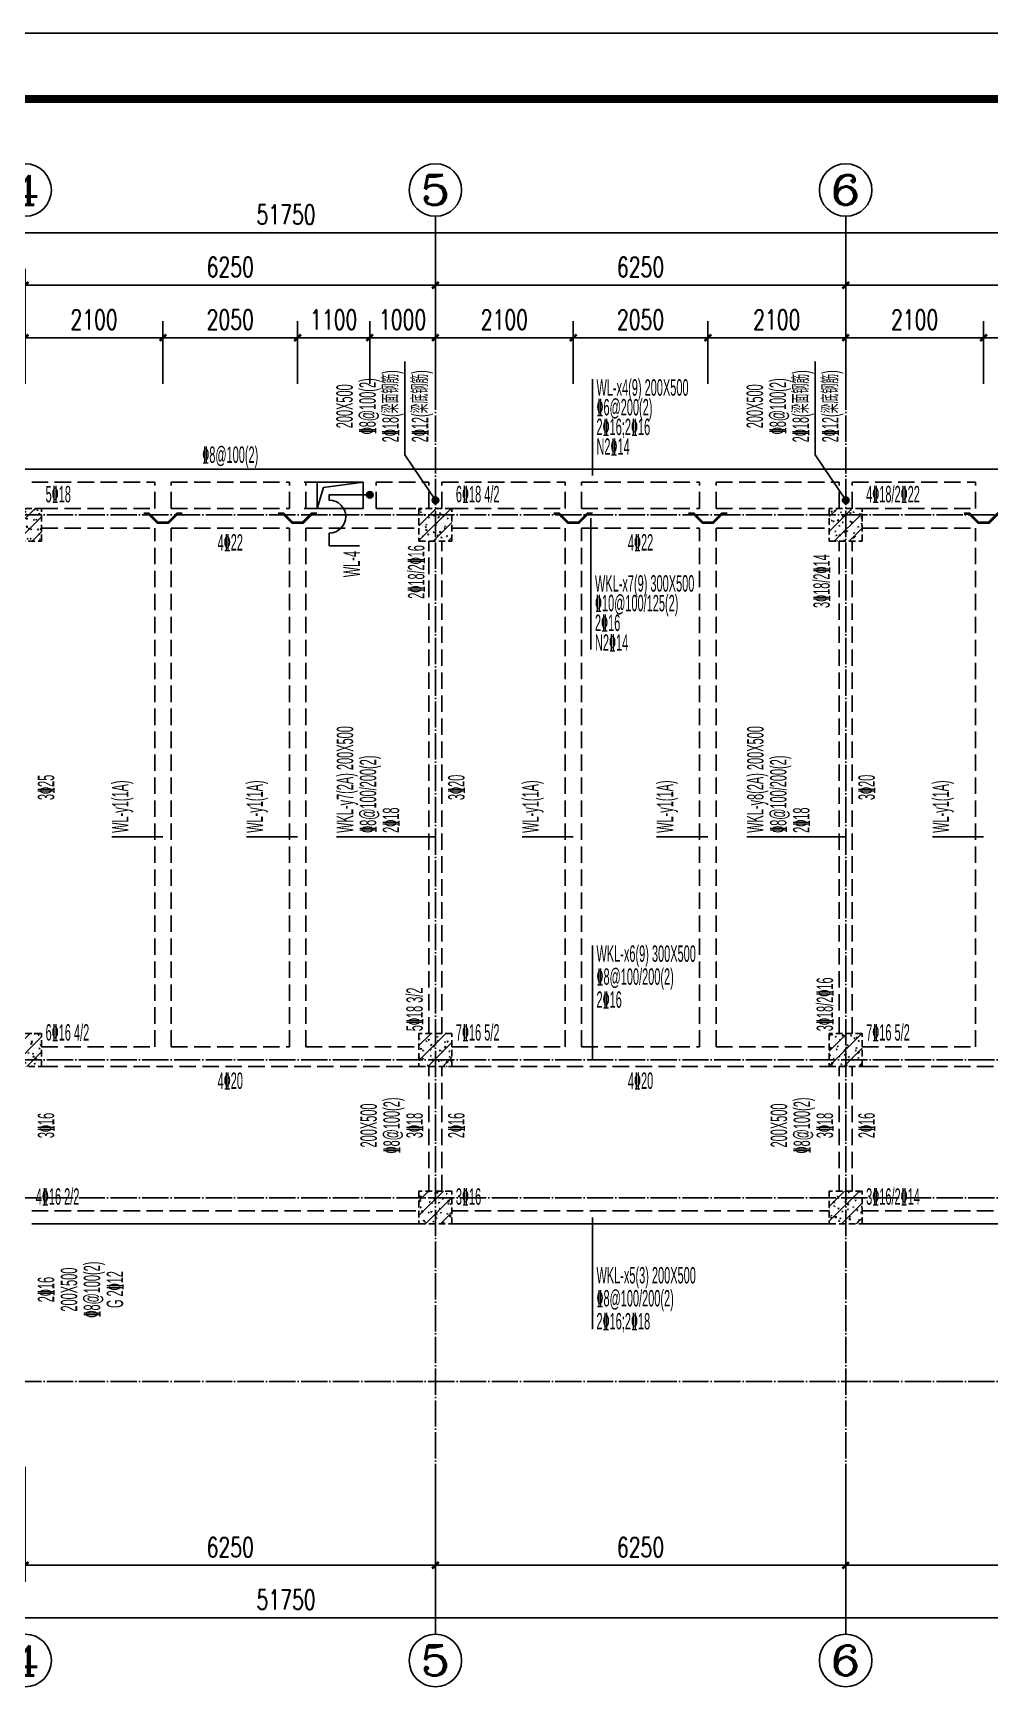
# Model space of a CAD drawing. Extents: x -441005 to 725361, y -182459 to 319313.
# Drawn here: x 316974 to 331545, y 258725 to 284050 of the extents above; entities that cross this region are included whole.
import ezdxf
from ezdxf.enums import TextEntityAlignment as Align

# ---------------------------------------------------------------- set-up
doc = ezdxf.new("R2010")
doc.units = 0
doc.header["$LTSCALE"] = 100
for name, pattern in [('DASHED', [0.75, 0.5, -0.25]), ('DASHEDX2', [1.5, 1, -0.5]), ('DOTE', [2.42, 2, -0.2, 0.02, -0.2]), ('HIDDEN', [7, 5, -2])]:
    doc.linetypes.add(name, pattern=pattern)
doc.layers.get('0').update_dxf_attribs({"linetype": 'CONTINUOUS'})
doc.layers.get('Defpoints').update_dxf_attribs({"linetype": 'CONTINUOUS'})
for name, color, linetype in [('AXIS', 3, 'CONTINUOUS'), ('AXIS_TEXT', 7, 'CONTINUOUS'), ('BEAM', 4, 'DASHED'), ('BEAM_CON', 4, 'CONTINUOUS'), ('B挑板&檐线', 6, 'CONTINUOUS'), ('COLU', 7, 'CONTINUOUS'), ('DOTE', 8, 'DOTE'), ('D洞口边线', 6, 'CONTINUOUS'), ('吊筋', 1, 'CONTINUOUS'), ('图框', 7, 'CONTINUOUS'), ('梁平法1', 3, 'CONTINUOUS'), ('梁平法2', 8, 'CONTINUOUS')]:
    doc.layers.add(name, color=color, linetype=linetype)
doc.styles.add('_TCH_AXIS', font='COMPLEX', dxfattribs={"bigfont": 'GBCBIG'})
doc.styles.add('_TCH_DIM_T3', font='simplex_.ttf', dxfattribs={"width": 0.705882, "bigfont": 'GBCBIG'})
doc.styles.add('COMPLEX', font='COMPLEX')
doc.styles.add('梁平法', font='xxxxx.shx', dxfattribs={"bigfont": 'dxfs.shx'})
doc.dimstyles.new('_TCH_ARCH&&100', dxfattribs={"dimtxt": 297.5, "dimasz": 100, "dimexe": 250, "dimexo": 300, "dimgap": 126.25, "dimtad": 1, "dimdec": 0, "dimzin": 0, "dimdsep": 46, "dimtxsty": '_TCH_DIM_T3', "dimblk": 'ARCHTICK', "dimcen": 0.09, "dimclrt": 7, "dimazin": 2, "dimtfac": 1, "dimtdec": 0, "dimtix": 1, "dimtmove": 2, "dimatfit": 3, "dimfxl": 0, "dimtolj": 1, "dimtzin": 0, "dimarcsym": 0})
pattern_1 = [(50, (232075, 1811.9), (143.452037, -12.550427), [15, -165]), (355, (232075, 1811.9), (-27.75027, 150.43843), [12, -132]), (100.4514, (232086.95, 1810.86), (115.701876, 137.88791), [12.74804, -140.22842]), (46.1842, (232075, 1851.9), (213.44821, -33.1038), [22.5, -247.5]), (96.6356, (232092.79, 1849.15), (186.93254, 194.82357), [19.12206, -210.3426]), (351.1842, (232075, 1851.9), (186.93239, 194.82372), [18, -198]), (21, (232095, 1841.9), (119.38141, -80.52378), [15, -165]), (326, (232095, 1841.9), (48.66307, 145.03001), [12, -132]), (71.4514, (232104.95, 1835.2), (168.044526, 64.5061), [12.74804, -140.22842]), (45, (232075, 1811.9), (-113.137085, 113.137085), [])]
pattern_2 = [(50, (232075, 1711.9), (143.452037, -12.550427), [15, -165]), (355, (232075, 1711.9), (-27.75027, 150.43843), [12, -132]), (100.4514, (232086.95, 1710.86), (115.701876, 137.88791), [12.74804, -140.22842]), (46.1842, (232075, 1751.9), (213.44821, -33.1038), [22.5, -247.5]), (96.6356, (232092.79, 1749.15), (186.93254, 194.82357), [19.12206, -210.3426]), (351.1842, (232075, 1751.9), (186.93239, 194.82372), [18, -198]), (21, (232095, 1741.9), (119.38141, -80.52378), [15, -165]), (326, (232095, 1741.9), (48.66307, 145.03001), [12, -132]), (71.4514, (232104.95, 1735.2), (168.044526, 64.5061), [12.74804, -140.22842]), (45, (232075, 1711.9), (-113.137085, 113.137085), [])]

# ---------------------------------------------------------------- blocks, each defined once
blk = doc.blocks.new('A2+1_2')
at = {"layer": '图框'}
blk.add_lwpolyline([(0, 0), (89100, 0), (89100, 42000), (0, 42000)], close=True, dxfattribs=at)
at = {"layer": '图框', "const_width": 120}
blk.add_lwpolyline([(2500, 1000), (88100, 1000), (88100, 41000), (2500, 41000)], close=True, dxfattribs=at)
blk = doc.blocks.new('_AXISO')
blk.add_circle((0, 0), 0.5)
at = {"layer": 'AXIS_TEXT', "style": 'COMPLEX', "width": 1.041667}
blk.add_attdef('A', text='', height=0.56, dxfattribs=at).set_placement((-0.25, -0.28), (0.25, -0.28), align=Align.FIT)
blk = doc.blocks.new('_ArchTick')
at = {"color": 0, "linetype": 'ByBlock', "const_width": 0.4}
blk.add_lwpolyline([(-0.5, -0.5), (0.5, 0.5)], dxfattribs=at)
blk = doc.blocks.new('*D2863')
at = {"layer": 'AXIS', "color": 0, "lineweight": -2}
for p, q in [((316850, 278712), (316850, 280462)), ((323100, 278712), (323100, 280462)), ((316850, 280212), (323100, 280212))]:
    blk.add_line(p, q, dxfattribs=at)
at = {"layer": 'Defpoints', "color": 0}
for p in [(323100, 280212), (316850, 278712), (323100, 278712)]:
    blk.add_point(p, dxfattribs=at)
at = {"layer": 'AXIS', "color": 0, "lineweight": -2, "xscale": 100, "yscale": 100, "zscale": 100, "rotation": 180}
blk.add_blockref('_ArchTick', (316850, 280212), dxfattribs=at)
at = {"layer": 'AXIS', "color": 0, "lineweight": -2, "xscale": 100, "yscale": 100, "zscale": 100}
blk.add_blockref('_ArchTick', (323100, 280212), dxfattribs=at)
at = {"layer": 'AXIS', "color": 7, "insert": (319975, 280488), "char_height": 297.5, "attachment_point": 5, "style": '_TCH_DIM_T3'}
blk.add_mtext('\\A1;6250', dxfattribs=at)
blk = doc.blocks.new('*D2864')
at = {"layer": 'AXIS', "color": 0, "lineweight": -2}
for p, q in [((323100, 278712), (323100, 280462)), ((329350, 278712), (329350, 280462)), ((323100, 280212), (329350, 280212))]:
    blk.add_line(p, q, dxfattribs=at)
at = {"layer": 'Defpoints', "color": 0}
for p in [(329350, 280212), (323100, 278712), (329350, 278712)]:
    blk.add_point(p, dxfattribs=at)
at = {"layer": 'AXIS', "color": 0, "lineweight": -2, "xscale": 100, "yscale": 100, "zscale": 100, "rotation": 180}
blk.add_blockref('_ArchTick', (323100, 280212), dxfattribs=at)
at = {"layer": 'AXIS', "color": 0, "lineweight": -2, "xscale": 100, "yscale": 100, "zscale": 100}
blk.add_blockref('_ArchTick', (329350, 280212), dxfattribs=at)
at = {"layer": 'AXIS', "color": 7, "insert": (326225, 280488), "char_height": 297.5, "attachment_point": 5, "style": '_TCH_DIM_T3'}
blk.add_mtext('\\A1;6250', dxfattribs=at)
blk = doc.blocks.new('*D2865')
at = {"layer": 'AXIS', "color": 0, "lineweight": -2}
for p, q in [((329350, 278712), (329350, 280462)), ((335600, 278712), (335600, 280462)), ((329350, 280212), (335600, 280212))]:
    blk.add_line(p, q, dxfattribs=at)
at = {"layer": 'Defpoints', "color": 0}
for p in [(335600, 280212), (329350, 278712), (335600, 278712)]:
    blk.add_point(p, dxfattribs=at)
at = {"layer": 'AXIS', "color": 0, "lineweight": -2, "xscale": 100, "yscale": 100, "zscale": 100, "rotation": 180}
blk.add_blockref('_ArchTick', (329350, 280212), dxfattribs=at)
at = {"layer": 'AXIS', "color": 0, "lineweight": -2, "xscale": 100, "yscale": 100, "zscale": 100}
blk.add_blockref('_ArchTick', (335600, 280212), dxfattribs=at)
at = {"layer": 'AXIS', "color": 7, "insert": (332475, 280488), "char_height": 297.5, "attachment_point": 5, "style": '_TCH_DIM_T3'}
blk.add_mtext('\\A1;6250', dxfattribs=at)
blk = doc.blocks.new('*D2867')
at = {"layer": 'AXIS', "color": 0, "lineweight": -2}
for p, q in [((294950, 278712), (294950, 281262)), ((346700, 278712), (346700, 281262)), ((294950, 281012), (346700, 281012))]:
    blk.add_line(p, q, dxfattribs=at)
at = {"layer": 'Defpoints', "color": 0}
for p in [(346700, 281012), (294950, 278712), (346700, 278712)]:
    blk.add_point(p, dxfattribs=at)
at = {"layer": 'AXIS', "color": 0, "lineweight": -2, "xscale": 100, "yscale": 100, "zscale": 100, "rotation": 180}
blk.add_blockref('_ArchTick', (294950, 281012), dxfattribs=at)
at = {"layer": 'AXIS', "color": 0, "lineweight": -2, "xscale": 100, "yscale": 100, "zscale": 100}
blk.add_blockref('_ArchTick', (346700, 281012), dxfattribs=at)
at = {"layer": 'AXIS', "color": 7, "insert": (320825, 281288), "char_height": 297.5, "attachment_point": 5, "style": '_TCH_DIM_T3'}
blk.add_mtext('\\A1;51750', dxfattribs=at)
blk = doc.blocks.new('*D2880')
at = {"layer": 'AXIS', "color": 0, "lineweight": -2}
for p, q in [((316850, 278712), (316850, 279662)), ((318950, 278712), (318950, 279662)), ((316850, 279412), (318950, 279412))]:
    blk.add_line(p, q, dxfattribs=at)
at = {"layer": 'Defpoints', "color": 0}
for p in [(318950, 279412), (316850, 278712), (318950, 278712)]:
    blk.add_point(p, dxfattribs=at)
at = {"layer": 'AXIS', "color": 0, "lineweight": -2, "xscale": 100, "yscale": 100, "zscale": 100, "rotation": 180}
blk.add_blockref('_ArchTick', (316850, 279412), dxfattribs=at)
at = {"layer": 'AXIS', "color": 0, "lineweight": -2, "xscale": 100, "yscale": 100, "zscale": 100}
blk.add_blockref('_ArchTick', (318950, 279412), dxfattribs=at)
at = {"layer": 'AXIS', "color": 7, "insert": (317900, 279688), "char_height": 297.5, "attachment_point": 5, "style": '_TCH_DIM_T3'}
blk.add_mtext('\\A1;2100', dxfattribs=at)
blk = doc.blocks.new('*D2881')
at = {"layer": 'AXIS', "color": 0, "lineweight": -2}
for p, q in [((318950, 278712), (318950, 279662)), ((321000, 278712), (321000, 279662)), ((318950, 279412), (321000, 279412))]:
    blk.add_line(p, q, dxfattribs=at)
at = {"layer": 'Defpoints', "color": 0}
for p in [(321000, 279412), (318950, 278712), (321000, 278712)]:
    blk.add_point(p, dxfattribs=at)
at = {"layer": 'AXIS', "color": 0, "lineweight": -2, "xscale": 100, "yscale": 100, "zscale": 100, "rotation": 180}
blk.add_blockref('_ArchTick', (318950, 279412), dxfattribs=at)
at = {"layer": 'AXIS', "color": 0, "lineweight": -2, "xscale": 100, "yscale": 100, "zscale": 100}
blk.add_blockref('_ArchTick', (321000, 279412), dxfattribs=at)
at = {"layer": 'AXIS', "color": 7, "insert": (319975, 279688), "char_height": 297.5, "attachment_point": 5, "style": '_TCH_DIM_T3'}
blk.add_mtext('\\A1;2050', dxfattribs=at)
blk = doc.blocks.new('*D2882')
at = {"layer": 'AXIS', "color": 0, "lineweight": -2}
for p, q in [((323100, 278712), (323100, 279662)), ((325200, 278712), (325200, 279662)), ((323100, 279412), (325200, 279412))]:
    blk.add_line(p, q, dxfattribs=at)
at = {"layer": 'Defpoints', "color": 0}
for p in [(325200, 279412), (323100, 278712), (325200, 278712)]:
    blk.add_point(p, dxfattribs=at)
at = {"layer": 'AXIS', "color": 0, "lineweight": -2, "xscale": 100, "yscale": 100, "zscale": 100, "rotation": 180}
blk.add_blockref('_ArchTick', (323100, 279412), dxfattribs=at)
at = {"layer": 'AXIS', "color": 0, "lineweight": -2, "xscale": 100, "yscale": 100, "zscale": 100}
blk.add_blockref('_ArchTick', (325200, 279412), dxfattribs=at)
at = {"layer": 'AXIS', "color": 7, "insert": (324150, 279688), "char_height": 297.5, "attachment_point": 5, "style": '_TCH_DIM_T3'}
blk.add_mtext('\\A1;2100', dxfattribs=at)
blk = doc.blocks.new('*D2883')
at = {"layer": 'AXIS', "color": 0, "lineweight": -2}
for p, q in [((327250, 278712), (327250, 279662)), ((329350, 278712), (329350, 279662)), ((327250, 279412), (329350, 279412))]:
    blk.add_line(p, q, dxfattribs=at)
at = {"layer": 'Defpoints', "color": 0}
for p in [(329350, 279412), (327250, 278712), (329350, 278712)]:
    blk.add_point(p, dxfattribs=at)
at = {"layer": 'AXIS', "color": 0, "lineweight": -2, "xscale": 100, "yscale": 100, "zscale": 100, "rotation": 180}
blk.add_blockref('_ArchTick', (327250, 279412), dxfattribs=at)
at = {"layer": 'AXIS', "color": 0, "lineweight": -2, "xscale": 100, "yscale": 100, "zscale": 100}
blk.add_blockref('_ArchTick', (329350, 279412), dxfattribs=at)
at = {"layer": 'AXIS', "color": 7, "insert": (328300, 279688), "char_height": 297.5, "attachment_point": 5, "style": '_TCH_DIM_T3'}
blk.add_mtext('\\A1;2100', dxfattribs=at)
blk = doc.blocks.new('*D2884')
at = {"layer": 'AXIS', "color": 0, "lineweight": -2}
for p, q in [((325200, 278712), (325200, 279662)), ((327250, 278712), (327250, 279662)), ((325200, 279412), (327250, 279412))]:
    blk.add_line(p, q, dxfattribs=at)
at = {"layer": 'Defpoints', "color": 0}
for p in [(327250, 279412), (325200, 278712), (327250, 278712)]:
    blk.add_point(p, dxfattribs=at)
at = {"layer": 'AXIS', "color": 0, "lineweight": -2, "xscale": 100, "yscale": 100, "zscale": 100, "rotation": 180}
blk.add_blockref('_ArchTick', (325200, 279412), dxfattribs=at)
at = {"layer": 'AXIS', "color": 0, "lineweight": -2, "xscale": 100, "yscale": 100, "zscale": 100}
blk.add_blockref('_ArchTick', (327250, 279412), dxfattribs=at)
at = {"layer": 'AXIS', "color": 7, "insert": (326225, 279688), "char_height": 297.5, "attachment_point": 5, "style": '_TCH_DIM_T3'}
blk.add_mtext('\\A1;2050', dxfattribs=at)
blk = doc.blocks.new('*D2885')
at = {"layer": 'AXIS', "color": 0, "lineweight": -2}
for p, q in [((329350, 278712), (329350, 279662)), ((331450, 278712), (331450, 279662)), ((329350, 279412), (331450, 279412))]:
    blk.add_line(p, q, dxfattribs=at)
at = {"layer": 'Defpoints', "color": 0}
for p in [(331450, 279412), (329350, 278712), (331450, 278712)]:
    blk.add_point(p, dxfattribs=at)
at = {"layer": 'AXIS', "color": 0, "lineweight": -2, "xscale": 100, "yscale": 100, "zscale": 100, "rotation": 180}
blk.add_blockref('_ArchTick', (329350, 279412), dxfattribs=at)
at = {"layer": 'AXIS', "color": 0, "lineweight": -2, "xscale": 100, "yscale": 100, "zscale": 100}
blk.add_blockref('_ArchTick', (331450, 279412), dxfattribs=at)
at = {"layer": 'AXIS', "color": 7, "insert": (330400, 279688), "char_height": 297.5, "attachment_point": 5, "style": '_TCH_DIM_T3'}
blk.add_mtext('\\A1;2100', dxfattribs=at)
blk = doc.blocks.new('*D2887')
at = {"layer": 'AXIS', "color": 0, "lineweight": -2}
for p, q in [((331450, 278712), (331450, 279662)), ((333500, 278712), (333500, 279662)), ((331450, 279412), (333500, 279412))]:
    blk.add_line(p, q, dxfattribs=at)
at = {"layer": 'Defpoints', "color": 0}
for p in [(333500, 279412), (331450, 278712), (333500, 278712)]:
    blk.add_point(p, dxfattribs=at)
at = {"layer": 'AXIS', "color": 0, "lineweight": -2, "xscale": 100, "yscale": 100, "zscale": 100, "rotation": 180}
blk.add_blockref('_ArchTick', (331450, 279412), dxfattribs=at)
at = {"layer": 'AXIS', "color": 0, "lineweight": -2, "xscale": 100, "yscale": 100, "zscale": 100}
blk.add_blockref('_ArchTick', (333500, 279412), dxfattribs=at)
at = {"layer": 'AXIS', "color": 7, "insert": (332475, 279688), "char_height": 297.5, "attachment_point": 5, "style": '_TCH_DIM_T3'}
blk.add_mtext('\\A1;2050', dxfattribs=at)
blk = doc.blocks.new('*D2889')
at = {"layer": 'AXIS', "color": 0, "lineweight": -2}
for p, q in [((321000, 278712), (321000, 279662)), ((322100, 278712), (322100, 279662)), ((321000, 279412), (322100, 279412))]:
    blk.add_line(p, q, dxfattribs=at)
at = {"layer": 'Defpoints', "color": 0}
for p in [(322100, 279412), (321000, 278712), (322100, 278712)]:
    blk.add_point(p, dxfattribs=at)
at = {"layer": 'AXIS', "color": 0, "lineweight": -2, "xscale": 100, "yscale": 100, "zscale": 100, "rotation": 180}
blk.add_blockref('_ArchTick', (321000, 279412), dxfattribs=at)
at = {"layer": 'AXIS', "color": 0, "lineweight": -2, "xscale": 100, "yscale": 100, "zscale": 100}
blk.add_blockref('_ArchTick', (322100, 279412), dxfattribs=at)
at = {"layer": 'AXIS', "color": 7, "insert": (321550, 279688), "char_height": 297.5, "attachment_point": 5, "style": '_TCH_DIM_T3'}
blk.add_mtext('\\A1;1100', dxfattribs=at)
blk = doc.blocks.new('*D2890')
at = {"layer": 'AXIS', "color": 0, "lineweight": -2}
for p, q in [((322100, 278712), (322100, 279662)), ((323100, 278712), (323100, 279662)), ((322100, 279412), (323100, 279412))]:
    blk.add_line(p, q, dxfattribs=at)
at = {"layer": 'Defpoints', "color": 0}
for p in [(323100, 279412), (322100, 278712), (323100, 278712)]:
    blk.add_point(p, dxfattribs=at)
at = {"layer": 'AXIS', "color": 0, "lineweight": -2, "xscale": 100, "yscale": 100, "zscale": 100, "rotation": 180}
blk.add_blockref('_ArchTick', (322100, 279412), dxfattribs=at)
at = {"layer": 'AXIS', "color": 0, "lineweight": -2, "xscale": 100, "yscale": 100, "zscale": 100}
blk.add_blockref('_ArchTick', (323100, 279412), dxfattribs=at)
at = {"layer": 'AXIS', "color": 7, "insert": (322600, 279688), "char_height": 297.5, "attachment_point": 5, "style": '_TCH_DIM_T3'}
blk.add_mtext('\\A1;1000', dxfattribs=at)
blk = doc.blocks.new('*D2896')
at = {"layer": 'AXIS', "color": 0, "lineweight": -2}
for p, q in [((316850, 262212), (316850, 260462)), ((323100, 262212), (323100, 260462)), ((316850, 260712), (323100, 260712))]:
    blk.add_line(p, q, dxfattribs=at)
at = {"layer": 'Defpoints', "color": 0}
for p in [(316850, 262212), (323100, 262212), (323100, 260712)]:
    blk.add_point(p, dxfattribs=at)
at = {"layer": 'AXIS', "color": 0, "lineweight": -2, "xscale": 100, "yscale": 100, "zscale": 100, "rotation": 180}
blk.add_blockref('_ArchTick', (316850, 260712), dxfattribs=at)
at = {"layer": 'AXIS', "color": 0, "lineweight": -2, "xscale": 100, "yscale": 100, "zscale": 100}
blk.add_blockref('_ArchTick', (323100, 260712), dxfattribs=at)
at = {"layer": 'AXIS', "color": 7, "insert": (319975, 260988), "char_height": 297.5, "attachment_point": 5, "style": '_TCH_DIM_T3'}
blk.add_mtext('\\A1;6250', dxfattribs=at)
blk = doc.blocks.new('*D2897')
at = {"layer": 'AXIS', "color": 0, "lineweight": -2}
for p, q in [((323100, 262212), (323100, 260462)), ((329350, 262212), (329350, 260462)), ((323100, 260712), (329350, 260712))]:
    blk.add_line(p, q, dxfattribs=at)
at = {"layer": 'Defpoints', "color": 0}
for p in [(323100, 262212), (329350, 262212), (329350, 260712)]:
    blk.add_point(p, dxfattribs=at)
at = {"layer": 'AXIS', "color": 0, "lineweight": -2, "xscale": 100, "yscale": 100, "zscale": 100, "rotation": 180}
blk.add_blockref('_ArchTick', (323100, 260712), dxfattribs=at)
at = {"layer": 'AXIS', "color": 0, "lineweight": -2, "xscale": 100, "yscale": 100, "zscale": 100}
blk.add_blockref('_ArchTick', (329350, 260712), dxfattribs=at)
at = {"layer": 'AXIS', "color": 7, "insert": (326225, 260988), "char_height": 297.5, "attachment_point": 5, "style": '_TCH_DIM_T3'}
blk.add_mtext('\\A1;6250', dxfattribs=at)
blk = doc.blocks.new('*D2898')
at = {"layer": 'AXIS', "color": 0, "lineweight": -2}
for p, q in [((329350, 262212), (329350, 260462)), ((335600, 262212), (335600, 260462)), ((329350, 260712), (335600, 260712))]:
    blk.add_line(p, q, dxfattribs=at)
at = {"layer": 'Defpoints', "color": 0}
for p in [(329350, 262212), (335600, 262212), (335600, 260712)]:
    blk.add_point(p, dxfattribs=at)
at = {"layer": 'AXIS', "color": 0, "lineweight": -2, "xscale": 100, "yscale": 100, "zscale": 100, "rotation": 180}
blk.add_blockref('_ArchTick', (329350, 260712), dxfattribs=at)
at = {"layer": 'AXIS', "color": 0, "lineweight": -2, "xscale": 100, "yscale": 100, "zscale": 100}
blk.add_blockref('_ArchTick', (335600, 260712), dxfattribs=at)
at = {"layer": 'AXIS', "color": 7, "insert": (332475, 260988), "char_height": 297.5, "attachment_point": 5, "style": '_TCH_DIM_T3'}
blk.add_mtext('\\A1;6250', dxfattribs=at)
blk = doc.blocks.new('*D2901')
at = {"layer": 'AXIS', "color": 0, "lineweight": -2}
for p, q in [((294950, 262212), (294950, 259662)), ((346700, 262212), (346700, 259662)), ((294950, 259912), (346700, 259912))]:
    blk.add_line(p, q, dxfattribs=at)
at = {"layer": 'Defpoints', "color": 0}
for p in [(294950, 262212), (346700, 262212), (346700, 259912)]:
    blk.add_point(p, dxfattribs=at)
at = {"layer": 'AXIS', "color": 0, "lineweight": -2, "xscale": 100, "yscale": 100, "zscale": 100, "rotation": 180}
blk.add_blockref('_ArchTick', (294950, 259912), dxfattribs=at)
at = {"layer": 'AXIS', "color": 0, "lineweight": -2, "xscale": 100, "yscale": 100, "zscale": 100}
blk.add_blockref('_ArchTick', (346700, 259912), dxfattribs=at)
at = {"layer": 'AXIS', "color": 7, "insert": (320825, 260188), "char_height": 297.5, "attachment_point": 5, "style": '_TCH_DIM_T3'}
blk.add_mtext('\\A1;51750', dxfattribs=at)

msp = doc.modelspace()

# ---------------------------------------------------------------- hatches: boundary and pattern name
at = {"layer": 'COLU'}
h = msp.add_hatch(dxfattribs=at)
h.set_pattern_fill('ARMOREDW', color=251, scale=20, style=0)
h.set_pattern_definition(pattern_1)
h.paths.add_polyline_path([(317100, 276311.9), (317100, 276811.9), (316600, 276811.9), (316600, 276311.9)])
h = msp.add_hatch(dxfattribs=at)
h.set_pattern_fill('ARMOREDW', color=251, scale=20, style=0)
h.set_pattern_definition(pattern_1)
h.paths.add_polyline_path([(323350, 276311.9), (323350, 276811.9), (322850, 276811.9), (322850, 276311.9)])
h = msp.add_hatch(dxfattribs=at)
h.set_pattern_fill('ARMOREDW', color=251, scale=20, style=0)
h.set_pattern_definition(pattern_1)
h.paths.add_polyline_path([(329600, 276311.9), (329600, 276811.9), (329100, 276811.9), (329100, 276311.9)])
h = msp.add_hatch(dxfattribs=at)
h.set_pattern_fill('ARMOREDW', color=251, scale=20, style=0)
h.set_pattern_definition(pattern_1)
h.paths.add_polyline_path([(317100, 268311.9), (317100, 268811.9), (316600, 268811.9), (316600, 268311.9)])
h = msp.add_hatch(dxfattribs=at)
h.set_pattern_fill('ARMOREDW', color=251, scale=20, style=0)
h.set_pattern_definition(pattern_1)
h.paths.add_polyline_path([(323350, 268311.9), (323350, 268811.9), (322850, 268811.9), (322850, 268311.9)])
h = msp.add_hatch(dxfattribs=at)
h.set_pattern_fill('ARMOREDW', color=251, scale=20, style=0)
h.set_pattern_definition(pattern_1)
h.paths.add_polyline_path([(329600, 268311.9), (329600, 268811.9), (329100, 268811.9), (329100, 268311.9)])
h = msp.add_hatch(dxfattribs=at)
h.set_pattern_fill('ARMOREDW', color=251, scale=20, style=0)
h.set_pattern_definition(pattern_2)
h.paths.add_polyline_path([(323350, 265911.9), (323350, 266411.9), (322850, 266411.9), (322850, 265911.9)])
h = msp.add_hatch(dxfattribs=at)
h.set_pattern_fill('ARMOREDW', color=251, scale=20, style=0)
h.set_pattern_definition(pattern_2)
h.paths.add_polyline_path([(329600, 265911.9), (329600, 266411.9), (329100, 266411.9), (329100, 265911.9)])
at = {"layer": '梁平法2'}
h = msp.add_hatch(color=6, dxfattribs=at)
edge = h.paths.add_edge_path()
edge.add_arc((322100, 277020.2), 50, 0, 360)
h = msp.add_hatch(color=6, dxfattribs=at)
edge = h.paths.add_edge_path()
edge.add_arc((323100, 276934.9), 50, 0, 360)
h = msp.add_hatch(color=6, dxfattribs=at)
edge = h.paths.add_edge_path()
edge.add_arc((329350, 276934.9), 50, 0, 360)

# ---------------------------------------------------------------- linework, layer by layer
at = {"layer": 'AXIS'}
for p, q in [((323100, 278711.9), (323100, 281261.9)), ((329350, 278711.9), (329350, 281261.9)), ((323100, 262211.9), (323100, 259661.9)), ((329350, 262211.9), (329350, 259661.9))]:
    msp.add_line(p, q, dxfattribs=at)
at = {"layer": 'BEAM', "linetype": 'HIDDEN', "ltscale": 0.5}
for p, q in [((316950, 277211.9), (318825, 277211.9)), ((318825, 276811.9), (318825, 277211.9)), ((319075, 277211.9), (320875, 277211.9)), ((319075, 276811.9), (319075, 277211.9)), ((320875, 276811.9), (320875, 277211.9)), ((321100, 277211.9), (321275, 277211.9)), ((321125, 277211.9), (322000, 277211.9)), ((321125, 276811.9), (321125, 277211.9)), ((322195.3, 277211.9), (323000, 277211.9)), ((322200, 276811.9), (322200, 277211.9)), ((323000, 276811.9), (323000, 277211.9)), ((323200, 277211.9), (325075, 277211.9)), ((323200, 276811.9), (323200, 277211.9)), ((325075, 276811.9), (325075, 277211.9)), ((325325, 277211.9), (327125, 277211.9)), ((325325, 276811.9), (325325, 277211.9)), ((327125, 276811.9), (327125, 277211.9)), ((327375, 277211.9), (329250, 277211.9)), ((327375, 276811.9), (327375, 277211.9)), ((329250, 276811.9), (329250, 277211.9)), ((329450, 277211.9), (331325, 277211.9)), ((329450, 276811.9), (329450, 277211.9)), ((331325, 276811.9), (331325, 277211.9)), ((317100, 276811.9), (318825, 276811.9)), ((319075, 276811.9), (320875, 276811.9)), ((321100, 276811.9), (321275, 276811.9)), ((321125, 276811.9), (322000, 276811.9)), ((322200, 276811.9), (322850, 276811.9)), ((323350, 276811.9), (325075, 276811.9)), ((325325, 276811.9), (327125, 276811.9)), ((327375, 276811.9), (329100, 276811.9)), ((329600, 276811.9), (331325, 276811.9)), ((317100, 276511.9), (318825, 276511.9)), ((318825, 268611.9), (318825, 276511.9)), ((319075, 268611.9), (319075, 276511.9)), ((319075, 276511.9), (320875, 276511.9)), ((320875, 268611.9), (320875, 276511.9)), ((321125, 268611.9), (321125, 276511.9)), ((321125, 276511.9), (322850, 276511.9)), ((323000, 268811.9), (323000, 276311.9)), ((323200, 268811.9), (323200, 276311.9)), ((323350, 276511.9), (325075, 276511.9)), ((325075, 268611.9), (325075, 276511.9)), ((325325, 268611.9), (325325, 276511.9)), ((325325, 276511.9), (327125, 276511.9)), ((327125, 268611.9), (327125, 276511.9)), ((327375, 268611.9), (327375, 276511.9)), ((327375, 276511.9), (329100, 276511.9)), ((329250, 268811.9), (329250, 276311.9)), ((329450, 268811.9), (329450, 276311.9)), ((329600, 276511.9), (331325, 276511.9)), ((331325, 268611.9), (331325, 276511.9)), ((317100, 268611.9), (318825, 268611.9)), ((319075, 268611.9), (320875, 268611.9)), ((321125, 268611.9), (322850, 268611.9)), ((323350, 268611.9), (325075, 268611.9)), ((325325, 268611.9), (327125, 268611.9)), ((327375, 268611.9), (329100, 268611.9)), ((329600, 268611.9), (331325, 268611.9)), ((317100, 268311.9), (322850, 268311.9)), ((323000, 266411.9), (323000, 268311.9)), ((323200, 266411.9), (323200, 268311.9)), ((323350, 268311.9), (329100, 268311.9)), ((329250, 266411.9), (329250, 268311.9)), ((329450, 266411.9), (329450, 268311.9)), ((329600, 268311.9), (335500, 268311.9)), ((316950, 266111.9), (322850, 266111.9)), ((323350, 266111.9), (329100, 266111.9)), ((329600, 266111.9), (335500, 266111.9))]:
    msp.add_line(p, q, dxfattribs=at)
at = {"layer": 'BEAM_CON'}
for p, q in [((294850, 277411.9), (346800, 277411.9)), ((321300, 277211.9), (322000, 277211.9)), ((322000, 276811.9), (322000, 277211.9)), ((321300, 276811.9), (322000, 276811.9)), ((316950, 265911.9), (322850, 265911.9)), ((323350, 265911.9), (329100, 265911.9)), ((329600, 265911.9), (335500, 265911.9))]:
    msp.add_line(p, q, dxfattribs=at)
at = {"layer": 'B挑板&檐线'}
msp.add_line((321300, 276811.9), (321300, 277211.9), dxfattribs=at)
at = {"layer": 'COLU', "linetype": 'DASHEDX2'}
for points in [[(317100, 276311.9), (317100, 276811.9), (316600, 276811.9), (316600, 276311.9)], [(323350, 276311.9), (323350, 276811.9), (322850, 276811.9), (322850, 276311.9)], [(329600, 276311.9), (329600, 276811.9), (329100, 276811.9), (329100, 276311.9)], [(317100, 268311.9), (317100, 268811.9), (316600, 268811.9), (316600, 268311.9)], [(323350, 268311.9), (323350, 268811.9), (322850, 268811.9), (322850, 268311.9)], [(329600, 268311.9), (329600, 268811.9), (329100, 268811.9), (329100, 268311.9)], [(323350, 265911.9), (323350, 266411.9), (322850, 266411.9), (322850, 265911.9)], [(329600, 265911.9), (329600, 266411.9), (329100, 266411.9), (329100, 265911.9)]]:
    msp.add_lwpolyline(points, close=True, dxfattribs=at)
at = {"layer": 'DOTE', "ltscale": 2}
for p, q in [((323100, 278711.9), (323100, 262211.9)), ((329350, 278711.9), (329350, 262211.9)), ((293950, 276711.9), (348200, 276711.9)), ((293950, 268411.9), (348200, 268411.9)), ((293950, 266311.9), (348200, 266311.9)), ((293950, 263511.9), (348200, 263511.9))]:
    msp.add_line(p, q, dxfattribs=at)
at = {"layer": 'D洞口边线'}
msp.add_lwpolyline([(321300, 276811.9), (321395.8, 277132.7), (322000, 277211.9)], dxfattribs=at)
at = {"layer": '吊筋', "const_width": 40}
for points in [[(318654, 276729.9), (318734, 276729.9), (318870, 276593.9), (319030, 276593.9), (319166, 276729.9), (319246, 276729.9)], [(320704, 276729.9), (320784, 276729.9), (320920, 276593.9), (321080, 276593.9), (321216, 276729.9), (321296, 276729.9)], [(324904, 276729.9), (324984, 276729.9), (325120, 276593.9), (325280, 276593.9), (325416, 276729.9), (325496, 276729.9)], [(326954, 276729.9), (327034, 276729.9), (327170, 276593.9), (327330, 276593.9), (327466, 276729.9), (327546, 276729.9)], [(331154, 276729.9), (331234, 276729.9), (331370, 276593.9), (331530, 276593.9), (331666, 276729.9), (331746, 276729.9)]]:
    msp.add_lwpolyline(points, dxfattribs=at)
at = {"layer": '梁平法1'}
for p, q in [((325490.9, 277311.9), (325490.9, 278778.8)), ((325467.9, 274663.6), (325467.9, 276661.9)), ((325492.7, 268411.9), (325492.7, 270154.4)), ((325492.7, 266011.9), (325492.7, 264307.1))]:
    msp.add_line(p, q, dxfattribs=at)
at = {"layer": '梁平法2', "color": 6}
for p, q in [((322633.5, 277629.7), (322633.5, 279052.2)), ((328883.5, 277629.7), (328883.5, 279052.2)), ((322633.5, 277629.7), (323100, 276934.9)), ((328883.5, 277629.7), (329350, 276934.9)), ((318170.2, 271808.5), (318950, 271808.5)), ((320220.2, 271808.5), (321000, 271808.5)), ((321595.2, 271808.5), (323100, 271808.5)), ((324420.2, 271808.5), (325200, 271808.5)), ((326470.2, 271808.5), (327250, 271808.5)), ((327845.2, 271808.5), (329350, 271808.5)), ((330670.2, 271808.5), (331450, 271808.5))]:
    msp.add_line(p, q, dxfattribs=at)
msp.add_lwpolyline([(322100, 277020.2), (321483.4, 277020.2), (321483.4, 276936.9, -1), (321483.4, 276436.9), (321483.4, 276240.8), (321944.2, 276240.8)], format="xyb", dxfattribs=at)
for centre in [(322100, 277020.2), (323100, 276934.9), (329350, 276934.9)]:
    msp.add_circle(centre, 50, dxfattribs=at)

# ---------------------------------------------------------------- block references
msp.add_blockref('A2+1_2', (284450, 242050))
at = {"layer": 'AXIS'}
ref = msp.add_blockref('_AXISO', (316850, 281661.9), dxfattribs=dict(at, xscale=800, yscale=800, zscale=800))
ref.add_attrib('A', '4', dxfattribs={"layer": 'AXIS_TEXT', "height": 452.5, "style": '_TCH_AXIS', "width": 1.3125}).set_placement((316623.7, 281435.6), (317076.3, 281435.6), align=Align.FIT)
ref = msp.add_blockref('_AXISO', (323100, 281661.9), dxfattribs=dict(at, xscale=800, yscale=800, zscale=800))
ref.add_attrib('A', '5', dxfattribs={"layer": 'AXIS_TEXT', "height": 452.5, "style": '_TCH_AXIS', "width": 1.5}).set_placement((322873.7, 281435.6), (323326.3, 281435.6), align=Align.FIT)
ref = msp.add_blockref('_AXISO', (329350, 281661.9), dxfattribs=dict(at, xscale=800, yscale=800, zscale=800))
ref.add_attrib('A', '6', dxfattribs={"layer": 'AXIS_TEXT', "height": 452.5, "style": '_TCH_AXIS', "width": 1.5}).set_placement((329123.7, 281435.6), (329576.3, 281435.6), align=Align.FIT)
ref = msp.add_blockref('_AXISO', (316850, 259261.9), dxfattribs=dict(at, xscale=800, yscale=800, zscale=800))
ref.add_attrib('A', '4', dxfattribs={"layer": 'AXIS_TEXT', "height": 452.5, "style": '_TCH_AXIS', "width": 1.3125}).set_placement((316623.7, 259035.6), (317076.3, 259035.6), align=Align.FIT)
ref = msp.add_blockref('_AXISO', (323100, 259261.9), dxfattribs=dict(at, xscale=800, yscale=800, zscale=800))
ref.add_attrib('A', '5', dxfattribs={"layer": 'AXIS_TEXT', "height": 452.5, "style": '_TCH_AXIS', "width": 1.5}).set_placement((322873.7, 259035.6), (323326.3, 259035.6), align=Align.FIT)
ref = msp.add_blockref('_AXISO', (329350, 259261.9), dxfattribs=dict(at, xscale=800, yscale=800, zscale=800))
ref.add_attrib('A', '6', dxfattribs={"layer": 'AXIS_TEXT', "height": 452.5, "style": '_TCH_AXIS', "width": 1.5}).set_placement((329123.7, 259035.6), (329576.3, 259035.6), align=Align.FIT)

# ---------------------------------------------------------------- texts
at = {"layer": '梁平法1', "style": '梁平法', "width": 0.5}
for s, p in [('WL-x4(9) 200X500', (325553.4, 278528.8)), ('%%1326@200(2)', (325553.4, 278228.8)), ('2%%13216;2%%13216', (325553.4, 277928.8)), ('N2%%13214', (325553.4, 277628.8)), ('5%%13218', (317161.6, 276904.7)), ('6%%13218 4/2', (323411.6, 276904.7)), ('4%%13218/2%%13222', (329661.6, 276904.7)), ('WKL-x7(9) 300X500', (325530.4, 275544.4)), ('%%13210@100/125(2)', (325530.4, 275244.4)), ('2%%13216', (325530.4, 274944.4)), ('N2%%13214', (325530.4, 274644.4)), ('WKL-x6(9) 300X500', (325553.4, 269904.8)), ('%%1328@100/200(2)', (325553.4, 269554.8)), ('2%%13216', (325553.4, 269204.8)), ('6%%13216 4/2', (317161.6, 268704.7)), ('7%%13216 5/2', (323411.6, 268704.7)), ('7%%13216 5/2', (329661.6, 268704.7)), ('4%%13216 2/2', (317011.6, 266204.7)), ('3%%13216', (323411.6, 266204.7)), ('3%%13216/2%%13214', (329661.6, 266204.7)), ('WKL-x5(3) 200X500', (325553.4, 265005.3)), ('%%1328@100/200(2)', (325553.4, 264655.3)), ('2%%13216;2%%13218', (325553.4, 264305.3))]:
    msp.add_text(s, height=250, dxfattribs=at).set_placement(p)
msp.add_text('%%1328@100(2)', height=250, dxfattribs=at).set_placement((319975, 277504.7), align=Align.CENTER)
for s, p in [('4%%13222', (319975, 276169.1)), ('4%%13222', (326225, 276169.1)), ('4%%13220', (319975, 267969.1)), ('4%%13220', (326225, 267969.1))]:
    msp.add_text(s, height=250, rotation=360, dxfattribs=at).set_placement(p, align=Align.CENTER)
at = {"layer": '梁平法2', "color": 6, "style": '梁平法', "width": 0.5}
for s, p in [('2%%13218(梁面钢筋)', (322540.6, 278367.6)), ('2%%13212(梁底钢筋)', (322990.3, 278367.6)), ('2%%13218(梁面钢筋)', (328790.6, 278367.6)), ('2%%13212(梁底钢筋)', (329240.3, 278367.6)), ('200X500', (321840.6, 278367.6)), ('%%1328@100(2)', (322190.6, 278367.6)), ('200X500', (328090.6, 278367.6)), ('%%1328@100(2)', (328440.6, 278367.6)), ('3%%13225', (317292.8, 272561.9)), ('3%%13220', (323542.8, 272561.9)), ('3%%13220', (329792.8, 272561.9)), ('200X500', (322207.2, 267411.9)), ('%%1328@100(2)', (322557.2, 267411.9)), ('200X500', (328457.2, 267411.9)), ('%%1328@100(2)', (328807.2, 267411.9)), ('3%%13216', (317292.8, 267411.9)), ('3%%13218', (322907.2, 267411.9)), ('2%%13216', (323542.8, 267411.9)), ('3%%13218', (329157.2, 267411.9)), ('2%%13216', (329792.8, 267411.9)), ('200X500', (317642.8, 264911.9)), ('%%1328@100(2)', (317992.8, 264911.9)), ('G 2%%13212', (318342.8, 264911.9)), ('2%%13216', (317292.8, 264911.9))]:
    msp.add_text(s, height=250, rotation=90, dxfattribs=at).set_placement(p, align=Align.CENTER)
for s, p in [('WL-4', (321949.1, 276163.8)), ('2%%13218/2%%13216', (322932.2, 276253.6))]:
    msp.add_text(s, height=250, rotation=90, dxfattribs=at).set_placement(p, align=Align.RIGHT)
msp.add_text('3%%13218/2%%13214', height=250, rotation=90, dxfattribs=at).set_placement((329182.2, 275703.9), align=Align.BOTTOM_CENTER)
for s, p in [('WKL-y7(2A) 200X500', (321847.8, 271869.2)), ('WKL-y8(2A) 200X500', (328097.8, 271869.2)), ('%%1328@100/200(2)', (322197.8, 271869.2)), ('%%1328@100/200(2)', (328447.8, 271869.2)), ('WL-y1(1A)', (318422.8, 271869.2)), ('WL-y1(1A)', (320472.8, 271869.2)), ('WL-y1(1A)', (324672.8, 271869.2)), ('WL-y1(1A)', (326722.8, 271869.2)), ('WL-y1(1A)', (330922.8, 271869.2)), ('2%%13218', (322547.8, 271869.2)), ('2%%13218', (328797.8, 271869.2)), ('5%%13218 3/2', (322907.2, 268848)), ('3%%13218/2%%13216', (329157.2, 268848))]:
    msp.add_text(s, height=250, rotation=90, dxfattribs=at).set_placement(p)

# ---------------------------------------------------------------- dimensions: what is measured, and where the dimension line sits
at = {"layer": 'AXIS'}
for p1, p2, distance, picture, middle in [((294950, 278711.9), (346700, 278711.9), 2300, '*D2867', (320825, 281288.3)), ((316850, 278711.9), (323100, 278711.9), 1500, '*D2863', (319975, 280488.3)), ((323100, 278711.9), (329350, 278711.9), 1500, '*D2864', (326225, 280488.3)), ((329350, 278711.9), (335600, 278711.9), 1500, '*D2865', (332475, 280488.3)), ((316850, 278711.9), (318950, 278711.9), 700, '*D2880', (317900, 279688.3)), ((318950, 278711.9), (321000, 278711.9), 700, '*D2881', (319975, 279688.3)), ((321000, 278711.9), (322100, 278711.9), 700, '*D2889', (321550, 279688.3)), ((322100, 278711.9), (323100, 278711.9), 700, '*D2890', (322600, 279688.3)), ((323100, 278711.9), (325200, 278711.9), 700, '*D2882', (324150, 279688.3)), ((325200, 278711.9), (327250, 278711.9), 700, '*D2884', (326225, 279688.3)), ((327250, 278711.9), (329350, 278711.9), 700, '*D2883', (328300, 279688.3)), ((329350, 278711.9), (331450, 278711.9), 700, '*D2885', (330400, 279688.3)), ((331450, 278711.9), (333500, 278711.9), 700, '*D2887', (332475, 279688.3)), ((294950, 262211.9), (346700, 262211.9), -2300, '*D2901', (320825, 260188.3)), ((316850, 262211.9), (323100, 262211.9), -1500, '*D2896', (319975, 260988.3)), ((323100, 262211.9), (329350, 262211.9), -1500, '*D2897', (326225, 260988.3)), ((329350, 262211.9), (335600, 262211.9), -1500, '*D2898', (332475, 260988.3))]:
    dim = msp.add_aligned_dim(p1=p1, p2=p2, distance=distance, dimstyle='_TCH_ARCH&&100', override={"dimexo": 0}, dxfattribs=at)
    dim.commit()
    dim.dimension.update_dxf_attribs({"geometry": picture, "text_midpoint": middle})

doc.saveas('drawing.dxf')
